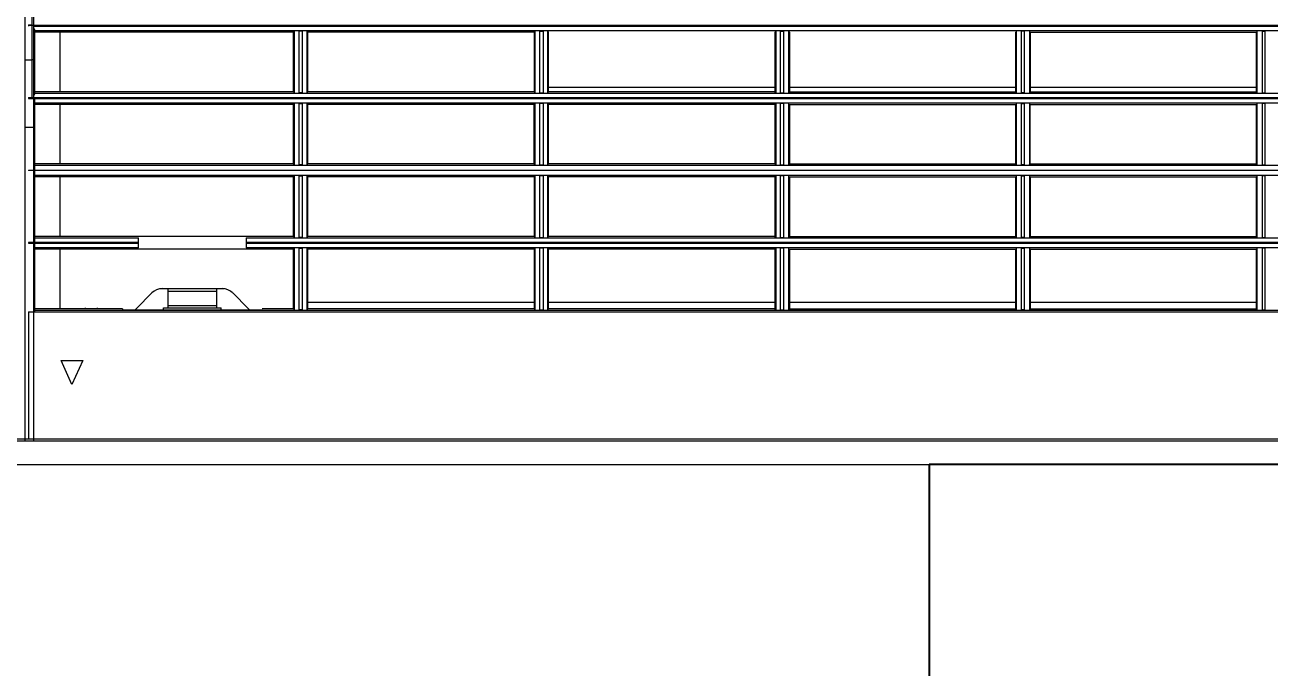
# Model space of a CAD drawing. Header units: centimetres. Extents: x 31 to 22766, y 238 to 3306.
# Drawn here: x 1878.25 to 1904.11, y 1087.8 to 1101.15 of the extents above; entities that cross this region are included whole.
import ezdxf
from ezdxf.xclip import XClip

# ---------------------------------------------------------------- set-up
doc = ezdxf.new("R2010")
doc.units = ezdxf.units.CM
doc.header["$XCLIPFRAME"] = 0
doc.linetypes.add('HIDDEN', pattern=[0.375, 0.25, -0.125])
doc.layers.add('00_BORDA_DUVAR', color=8, linetype='Continuous', lineweight=40)
doc.layers.add('00_BORDA_SIVA', color=5, linetype='Continuous', lineweight=25)

# ---------------------------------------------------------------- blocks, each defined once
blk = doc.blocks.new('DUVAR PLANI')
at = {"layer": '00_BORDA_DUVAR', "lineweight": 40, "extrusion": (1.81127e-16, 0, -1)}
blk.add_lwpolyline([(-36300.638, 5612.619), (-36175.638, 5612.619), (-36175.638, 5592.619), (-36240.638, 5592.619), (-36240.638, 5342.619), (-36065.638, 5342.619)], dxfattribs=at)
at = {"layer": '00_BORDA_SIVA', "color": 251, "linetype": 'HIDDEN', "ltscale": 50}
blk.add_lwpolyline([(36075.638, 5612.619), (36175.638, 5612.619)], dxfattribs=at)
blk = doc.blocks.new('fxaq 2.8 kw iç ünite')
at = {"color": 7, "linetype": 'Continuous', "true_color": 0xffffff}
for p, q in [((11534.17, 4110.661), (11465.73, 4110.661)), ((11466.67, 4110.176), (11543.17, 4110.176)), ((11543.17, 4110.133), (11466.67, 4110.133)), ((11531.02, 4091.261), (11531.02, 4110.176)), ((11531.12, 4107.49), (11531.12, 4110.133)), ((11531.195, 4091.157), (11531.195, 4110.176)), ((11529.995, 4108.501), (11530.22, 4109.001)), ((11530.22, 4109.001), (11530.445, 4108.501)), ((11530.445, 4108.501), (11529.995, 4108.501)), ((11531.12, 4107.49), (11468.52, 4107.49)), ((11530.995, 4106.066), (11530.995, 4107.49)), ((11530.995, 4107.46), (11468.645, 4107.46)), ((11505.504, 4107.449), (11505.436, 4107.449)), ((11505.436, 4107.449), (11505.436, 4106.174)), ((11505.504, 4106.174), (11505.504, 4107.449)), ((11505.604, 4107.444), (11505.62, 4107.428)), ((11505.604, 4107.444), (11505.604, 4106.179)), ((11505.62, 4107.428), (11505.62, 4106.195)), ((11510.32, 4107.428), (11505.62, 4107.428)), ((11505.62, 4107.302), (11510.32, 4107.302)), ((11510.336, 4107.444), (11510.32, 4107.428)), ((11510.32, 4106.195), (11510.32, 4107.428)), ((11510.32, 4107.428), (11510.32, 4107.428)), ((11510.336, 4106.179), (11510.336, 4107.444)), ((11510.436, 4107.449), (11510.436, 4106.174)), ((11510.436, 4107.449), (11510.504, 4107.449)), ((11510.504, 4106.174), (11510.504, 4107.449)), ((11510.604, 4107.444), (11510.604, 4106.179)), ((11510.604, 4107.444), (11510.62, 4107.428)), ((11510.621, 4107.428), (11510.62, 4107.428)), ((11510.62, 4107.428), (11510.62, 4106.195)), ((11510.62, 4107.302), (11515.32, 4107.302)), ((11515.32, 4107.428), (11510.621, 4107.428)), ((11515.32, 4107.428), (11515.336, 4107.444)), ((11515.32, 4106.195), (11515.32, 4107.428)), ((11515.336, 4106.179), (11515.336, 4107.444)), ((11515.504, 4107.449), (11515.436, 4107.449)), ((11515.436, 4107.449), (11515.436, 4106.174)), ((11515.504, 4107.449), (11515.504, 4106.174)), ((11515.604, 4106.179), (11515.604, 4107.444)), ((11515.62, 4107.428), (11515.604, 4107.444)), ((11515.62, 4107.428), (11520.32, 4107.428)), ((11515.62, 4106.195), (11515.62, 4107.428)), ((11515.62, 4107.302), (11520.32, 4107.302)), ((11520.336, 4107.444), (11520.32, 4107.428)), ((11520.32, 4107.428), (11520.32, 4106.195)), ((11520.32, 4107.428), (11520.32, 4107.428)), ((11520.336, 4107.444), (11520.336, 4106.179)), ((11520.504, 4107.449), (11520.436, 4107.449)), ((11520.436, 4106.174), (11520.436, 4107.449)), ((11520.504, 4107.449), (11520.504, 4106.174)), ((11520.604, 4106.179), (11520.604, 4107.444)), ((11520.604, 4107.444), (11520.62, 4107.428)), ((11520.621, 4107.428), (11520.62, 4107.428)), ((11520.62, 4106.195), (11520.62, 4107.428)), ((11520.62, 4107.302), (11525.32, 4107.302)), ((11520.621, 4107.428), (11525.32, 4107.428)), ((11525.336, 4107.444), (11525.32, 4107.428)), ((11525.32, 4107.428), (11525.32, 4106.195)), ((11525.336, 4107.444), (11525.336, 4106.179)), ((11525.436, 4107.449), (11525.504, 4107.449)), ((11525.436, 4106.174), (11525.436, 4107.449)), ((11525.504, 4107.449), (11525.504, 4106.174)), ((11525.604, 4106.179), (11525.604, 4107.444)), ((11525.604, 4107.444), (11525.62, 4107.428)), ((11525.62, 4107.428), (11525.62, 4106.195)), ((11525.62, 4107.428), (11526.27, 4107.428)), ((11529.17, 4107.449), (11526.27, 4107.449)), ((11526.558, 4107.423), (11526.882, 4107.099)), ((11527.12, 4107.449), (11527.12, 4107.411)), ((11528.32, 4107.411), (11527.12, 4107.411)), ((11527.22, 4107.014), (11527.22, 4107.411)), ((11528.22, 4107.361), (11527.22, 4107.361)), ((11528.22, 4107.411), (11528.22, 4107.014)), ((11528.32, 4107.449), (11528.32, 4107.411)), ((11528.558, 4107.099), (11528.882, 4107.423)), ((11529.17, 4107.428), (11529.17, 4107.449)), ((11529.17, 4107.428), (11530.995, 4107.428)), ((11529.695, 4107.411), (11529.695, 4107.428)), ((11529.945, 4107.411), (11529.945, 4107.428)), ((11530.47, 4106.195), (11530.47, 4107.428)), ((11527.056, 4107.014), (11527.22, 4107.014)), ((11528.346, 4107.011), (11527.095, 4107.011)), ((11527.22, 4107.074), (11528.22, 4107.074)), ((11528.22, 4107.014), (11528.385, 4107.014)), ((11505.62, 4106.195), (11505.604, 4106.179)), ((11510.32, 4106.195), (11505.62, 4106.195)), ((11510.32, 4106.195), (11510.32, 4106.195)), ((11510.32, 4106.195), (11510.336, 4106.179)), ((11510.62, 4106.195), (11510.604, 4106.179)), ((11510.621, 4106.195), (11510.62, 4106.195)), ((11515.32, 4106.195), (11510.621, 4106.195)), ((11515.336, 4106.179), (11515.32, 4106.195)), ((11515.604, 4106.179), (11515.62, 4106.195)), ((11515.62, 4106.195), (11520.32, 4106.195)), ((11520.32, 4106.195), (11520.336, 4106.179)), ((11520.32, 4106.195), (11520.32, 4106.195)), ((11520.62, 4106.195), (11520.604, 4106.179)), ((11520.621, 4106.195), (11520.62, 4106.195)), ((11520.621, 4106.195), (11525.32, 4106.195)), ((11525.32, 4106.195), (11525.336, 4106.179)), ((11525.62, 4106.195), (11525.604, 4106.179)), ((11525.62, 4106.195), (11530.995, 4106.195)), ((11503.986, 4106.056), (11526.604, 4106.056)), ((11526.604, 4105.956), (11503.986, 4105.956)), ((11503.987, 4106.166), (11526.603, 4106.166)), ((11526.603, 4106.066), (11503.987, 4106.066)), ((11505.436, 4106.174), (11505.504, 4106.174)), ((11505.436, 4105.949), (11505.436, 4104.669)), ((11505.504, 4105.949), (11505.436, 4105.949)), ((11505.504, 4104.669), (11505.504, 4105.949)), ((11505.604, 4105.944), (11505.604, 4104.674)), ((11505.604, 4105.944), (11505.62, 4105.928)), ((11510.336, 4105.944), (11510.32, 4105.928)), ((11510.336, 4104.674), (11510.336, 4105.944)), ((11510.504, 4106.174), (11510.436, 4106.174)), ((11510.436, 4105.949), (11510.504, 4105.949)), ((11510.436, 4105.949), (11510.436, 4104.669)), ((11510.504, 4104.669), (11510.504, 4105.949)), ((11510.604, 4105.944), (11510.62, 4105.928)), ((11510.604, 4105.944), (11510.604, 4104.674)), ((11515.32, 4105.928), (11515.336, 4105.944)), ((11515.336, 4104.674), (11515.336, 4105.944)), ((11515.436, 4106.174), (11515.504, 4106.174)), ((11515.504, 4105.949), (11515.436, 4105.949)), ((11515.436, 4105.949), (11515.436, 4104.669)), ((11515.504, 4105.949), (11515.504, 4104.669)), ((11515.604, 4104.674), (11515.604, 4105.944)), ((11515.62, 4105.928), (11515.604, 4105.944)), ((11520.336, 4105.944), (11520.32, 4105.928)), ((11520.336, 4105.944), (11520.336, 4104.674)), ((11520.436, 4106.174), (11520.504, 4106.174)), ((11520.436, 4104.669), (11520.436, 4105.949)), ((11520.504, 4105.949), (11520.436, 4105.949)), ((11520.504, 4105.949), (11520.504, 4104.669)), ((11520.604, 4104.674), (11520.604, 4105.944)), ((11520.604, 4105.944), (11520.62, 4105.928)), ((11525.336, 4105.944), (11525.32, 4105.928)), ((11525.336, 4105.944), (11525.336, 4104.674)), ((11525.504, 4106.174), (11525.436, 4106.174)), ((11525.436, 4104.669), (11525.436, 4105.949)), ((11525.436, 4105.949), (11525.504, 4105.949)), ((11525.504, 4105.949), (11525.504, 4104.669)), ((11525.604, 4105.944), (11525.62, 4105.928)), ((11525.604, 4104.674), (11525.604, 4105.944)), ((11526.603, 4106.066), (11526.603, 4106.166)), ((11526.604, 4106.056), (11526.603, 4106.066)), ((11526.604, 4105.956), (11526.604, 4106.056)), ((11528.837, 4106.066), (11528.836, 4106.056)), ((11528.836, 4106.056), (11531.12, 4106.056)), ((11528.836, 4106.056), (11528.836, 4105.956)), ((11530.995, 4105.956), (11528.836, 4105.956)), ((11528.837, 4106.166), (11530.995, 4106.166)), ((11528.837, 4106.166), (11528.837, 4106.066)), ((11531.12, 4106.066), (11528.837, 4106.066)), ((11530.995, 4104.561), (11530.995, 4106.056)), ((11531.12, 4106.056), (11531.12, 4106.066)), ((11510.32, 4105.928), (11505.62, 4105.928)), ((11505.62, 4105.928), (11505.62, 4104.69)), ((11510.32, 4104.69), (11510.32, 4105.928)), ((11510.32, 4105.928), (11510.32, 4105.928)), ((11510.62, 4105.928), (11510.62, 4104.69)), ((11510.621, 4105.928), (11510.62, 4105.928)), ((11515.32, 4105.928), (11510.621, 4105.928)), ((11515.32, 4104.69), (11515.32, 4105.928)), ((11515.62, 4104.69), (11515.62, 4105.928)), ((11515.62, 4105.928), (11520.32, 4105.928)), ((11520.32, 4105.928), (11520.32, 4105.928)), ((11520.32, 4105.928), (11520.32, 4104.69)), ((11520.621, 4105.928), (11520.62, 4105.928)), ((11520.62, 4104.69), (11520.62, 4105.928)), ((11520.621, 4105.928), (11525.32, 4105.928)), ((11525.32, 4105.928), (11525.32, 4104.69)), ((11525.62, 4105.928), (11525.62, 4104.69)), ((11525.62, 4105.928), (11530.995, 4105.928)), ((11530.47, 4104.69), (11530.47, 4105.928)), ((11468.645, 4104.661), (11530.995, 4104.661)), ((11505.436, 4104.669), (11505.504, 4104.669)), ((11505.62, 4104.69), (11505.604, 4104.674)), ((11510.32, 4104.69), (11505.62, 4104.69)), ((11510.32, 4104.69), (11510.32, 4104.69)), ((11510.32, 4104.69), (11510.336, 4104.674)), ((11510.504, 4104.669), (11510.436, 4104.669)), ((11510.62, 4104.69), (11510.604, 4104.674)), ((11510.621, 4104.69), (11510.62, 4104.69)), ((11515.32, 4104.69), (11510.621, 4104.69)), ((11515.336, 4104.674), (11515.32, 4104.69)), ((11515.436, 4104.669), (11515.504, 4104.669)), ((11515.604, 4104.674), (11515.62, 4104.69)), ((11515.62, 4104.69), (11520.32, 4104.69)), ((11520.32, 4104.69), (11520.32, 4104.69)), ((11520.32, 4104.69), (11520.336, 4104.674)), ((11520.436, 4104.669), (11520.504, 4104.669)), ((11520.62, 4104.69), (11520.604, 4104.674)), ((11520.621, 4104.69), (11520.62, 4104.69)), ((11520.621, 4104.69), (11525.32, 4104.69)), ((11525.32, 4104.69), (11525.336, 4104.674)), ((11525.504, 4104.669), (11525.436, 4104.669)), ((11525.62, 4104.69), (11525.604, 4104.674)), ((11525.62, 4104.69), (11530.995, 4104.69)), ((11468.52, 4104.561), (11531.12, 4104.561)), ((11531.12, 4104.551), (11468.52, 4104.551)), ((11530.995, 4104.451), (11468.645, 4104.451)), ((11505.436, 4104.443), (11505.436, 4103.17)), ((11505.504, 4104.443), (11505.436, 4104.443)), ((11505.504, 4103.17), (11505.504, 4104.443)), ((11505.604, 4104.438), (11505.604, 4103.175)), ((11505.604, 4104.438), (11505.62, 4104.422)), ((11505.62, 4104.422), (11505.62, 4103.191)), ((11510.32, 4104.422), (11505.62, 4104.422)), ((11510.336, 4104.438), (11510.32, 4104.422)), ((11510.32, 4104.422), (11510.32, 4103.191)), ((11510.32, 4104.422), (11510.32, 4104.422)), ((11510.336, 4103.175), (11510.336, 4104.438)), ((11510.436, 4104.443), (11510.504, 4104.443)), ((11510.436, 4104.443), (11510.436, 4103.17)), ((11510.504, 4103.17), (11510.504, 4104.443)), ((11510.604, 4104.438), (11510.604, 4103.175)), ((11510.604, 4104.438), (11510.62, 4104.422)), ((11510.62, 4104.422), (11510.62, 4103.191)), ((11510.621, 4104.422), (11510.62, 4104.422)), ((11515.32, 4104.422), (11510.621, 4104.422)), ((11515.32, 4104.422), (11515.336, 4104.438)), ((11515.32, 4103.191), (11515.32, 4104.422)), ((11515.336, 4103.175), (11515.336, 4104.438)), ((11515.436, 4104.443), (11515.436, 4103.17)), ((11515.504, 4104.443), (11515.436, 4104.443)), ((11515.504, 4104.443), (11515.504, 4103.17)), ((11515.604, 4103.175), (11515.604, 4104.438)), ((11515.62, 4104.422), (11515.604, 4104.438)), ((11515.62, 4103.191), (11515.62, 4104.422)), ((11515.62, 4104.422), (11520.32, 4104.422)), ((11520.336, 4104.438), (11520.32, 4104.422)), ((11520.32, 4104.422), (11520.32, 4103.191)), ((11520.32, 4104.422), (11520.32, 4104.422)), ((11520.336, 4104.438), (11520.336, 4103.175)), ((11520.436, 4103.17), (11520.436, 4104.443)), ((11520.504, 4104.443), (11520.436, 4104.443)), ((11520.504, 4104.443), (11520.504, 4103.17)), ((11520.604, 4104.438), (11520.62, 4104.422)), ((11520.604, 4103.175), (11520.604, 4104.438)), ((11520.62, 4104.422), (11520.62, 4103.191)), ((11520.621, 4104.422), (11520.62, 4104.422)), ((11520.621, 4104.422), (11525.32, 4104.422)), ((11525.336, 4104.438), (11525.32, 4104.422)), ((11525.32, 4104.422), (11525.32, 4103.191)), ((11525.336, 4104.438), (11525.336, 4103.175)), ((11525.436, 4104.443), (11525.504, 4104.443)), ((11525.436, 4103.17), (11525.436, 4104.443)), ((11525.504, 4104.443), (11525.504, 4103.17)), ((11525.604, 4104.438), (11525.62, 4104.422)), ((11525.604, 4103.175), (11525.604, 4104.438)), ((11525.62, 4104.422), (11525.62, 4103.191)), ((11525.62, 4104.422), (11530.995, 4104.422)), ((11530.47, 4103.191), (11530.47, 4104.422)), ((11530.995, 4103.061), (11530.995, 4104.551)), ((11531.12, 4104.551), (11531.12, 4104.561)), ((11531.195, 4103.661), (11530.995, 4103.661)), ((11468.645, 4103.161), (11530.995, 4103.161)), ((11505.436, 4103.17), (11505.504, 4103.17)), ((11505.62, 4103.191), (11505.604, 4103.175)), ((11510.32, 4103.191), (11505.62, 4103.191)), ((11510.32, 4103.191), (11510.336, 4103.175)), ((11510.32, 4103.191), (11510.32, 4103.191)), ((11510.504, 4103.17), (11510.436, 4103.17)), ((11510.62, 4103.191), (11510.604, 4103.175)), ((11510.621, 4103.191), (11510.62, 4103.191)), ((11515.32, 4103.191), (11510.621, 4103.191)), ((11515.336, 4103.175), (11515.32, 4103.191)), ((11515.436, 4103.17), (11515.504, 4103.17)), ((11515.604, 4103.175), (11515.62, 4103.191)), ((11515.62, 4103.191), (11520.32, 4103.191)), ((11520.32, 4103.191), (11520.32, 4103.191)), ((11520.32, 4103.191), (11520.336, 4103.175)), ((11520.436, 4103.17), (11520.504, 4103.17)), ((11520.62, 4103.191), (11520.604, 4103.175)), ((11520.621, 4103.191), (11520.62, 4103.191)), ((11520.621, 4103.191), (11525.32, 4103.191)), ((11525.32, 4103.191), (11525.336, 4103.175)), ((11525.504, 4103.17), (11525.436, 4103.17)), ((11525.62, 4103.191), (11525.604, 4103.175)), ((11525.62, 4103.191), (11530.995, 4103.191)), ((11531.12, 4103.061), (11468.52, 4103.061)), ((11468.52, 4103.051), (11531.12, 4103.051)), ((11530.995, 4102.951), (11468.645, 4102.951)), ((11505.504, 4102.943), (11505.436, 4102.943)), ((11505.436, 4102.943), (11505.436, 4101.668)), ((11505.504, 4101.668), (11505.504, 4102.943)), ((11505.604, 4102.938), (11505.62, 4102.922)), ((11505.604, 4102.938), (11505.604, 4101.673)), ((11510.32, 4102.922), (11505.62, 4102.922)), ((11505.62, 4102.922), (11505.62, 4101.689)), ((11505.62, 4102.835), (11510.32, 4102.835)), ((11510.336, 4102.938), (11510.32, 4102.922)), ((11510.32, 4102.922), (11510.32, 4102.922)), ((11510.32, 4101.689), (11510.32, 4102.922)), ((11510.336, 4101.673), (11510.336, 4102.938)), ((11510.436, 4102.943), (11510.436, 4101.668)), ((11510.436, 4102.943), (11510.504, 4102.943)), ((11510.504, 4101.668), (11510.504, 4102.943)), ((11510.604, 4102.938), (11510.62, 4102.922)), ((11510.604, 4102.938), (11510.604, 4101.673)), ((11510.621, 4102.922), (11510.62, 4102.922)), ((11510.62, 4102.922), (11510.62, 4101.689)), ((11510.62, 4102.835), (11515.32, 4102.835)), ((11515.32, 4102.922), (11510.621, 4102.922)), ((11515.32, 4102.922), (11515.336, 4102.938)), ((11515.32, 4101.689), (11515.32, 4102.922)), ((11515.336, 4101.673), (11515.336, 4102.938)), ((11515.436, 4102.943), (11515.436, 4101.668)), ((11515.504, 4102.943), (11515.436, 4102.943)), ((11515.504, 4102.943), (11515.504, 4101.668)), ((11515.604, 4101.673), (11515.604, 4102.938)), ((11515.62, 4102.922), (11515.604, 4102.938)), ((11515.62, 4102.922), (11520.32, 4102.922)), ((11515.62, 4101.689), (11515.62, 4102.922)), ((11515.62, 4102.835), (11520.32, 4102.835)), ((11520.336, 4102.938), (11520.32, 4102.922)), ((11520.32, 4102.922), (11520.32, 4101.689)), ((11520.32, 4102.922), (11520.32, 4102.922)), ((11520.336, 4102.938), (11520.336, 4101.673)), ((11520.504, 4102.943), (11520.436, 4102.943)), ((11520.436, 4101.668), (11520.436, 4102.943)), ((11520.504, 4102.943), (11520.504, 4101.668)), ((11520.604, 4102.938), (11520.62, 4102.922)), ((11520.604, 4101.673), (11520.604, 4102.938)), ((11520.62, 4101.689), (11520.62, 4102.922)), ((11520.621, 4102.922), (11520.62, 4102.922)), ((11520.621, 4102.922), (11525.32, 4102.922)), ((11525.336, 4102.938), (11525.32, 4102.922)), ((11525.32, 4102.922), (11525.32, 4101.689)), ((11525.336, 4102.938), (11525.336, 4101.673)), ((11525.436, 4102.943), (11525.504, 4102.943)), ((11525.436, 4101.668), (11525.436, 4102.943)), ((11525.504, 4102.943), (11525.504, 4101.668)), ((11525.604, 4101.673), (11525.604, 4102.938)), ((11525.604, 4102.938), (11525.62, 4102.922)), ((11525.62, 4102.922), (11530.995, 4102.922)), ((11525.62, 4102.922), (11525.62, 4101.689)), ((11530.47, 4101.689), (11530.47, 4102.922)), ((11530.995, 4103.061), (11531.12, 4103.061)), ((11530.995, 4102.964), (11530.996, 4102.969)), ((11530.995, 4101.646), (11530.995, 4102.964)), ((11530.996, 4102.969), (11530.999, 4102.975)), ((11530.999, 4102.975), (11531.002, 4102.982)), ((11531.002, 4102.982), (11531.006, 4102.989)), ((11531.006, 4102.989), (11531.01, 4102.996)), ((11531.01, 4102.996), (11531.015, 4103.004)), ((11531.015, 4103.004), (11531.02, 4103.013)), ((11531.045, 4103.043), (11531.045, 4101.561)), ((11531.12, 4103.043), (11531.12, 4103.061)), ((11531.02, 4102.264), (11531.045, 4102.264)), ((11531.195, 4102.264), (11531.045, 4102.264)), ((11468.52, 4101.551), (11531.12, 4101.551)), ((11531.02, 4101.561), (11468.62, 4101.561)), ((11468.645, 4101.661), (11530.995, 4101.661)), ((11505.504, 4101.668), (11505.436, 4101.668)), ((11505.604, 4101.673), (11505.62, 4101.689)), ((11510.32, 4101.689), (11505.62, 4101.689)), ((11510.32, 4101.689), (11510.32, 4101.689)), ((11510.336, 4101.673), (11510.32, 4101.689)), ((11510.436, 4101.668), (11510.504, 4101.668)), ((11510.604, 4101.673), (11510.62, 4101.689)), ((11510.621, 4101.689), (11510.62, 4101.689)), ((11515.32, 4101.689), (11515.336, 4101.673)), ((11515.504, 4101.668), (11515.436, 4101.668)), ((11515.62, 4101.689), (11515.604, 4101.673)), ((11520.32, 4101.689), (11520.32, 4101.689)), ((11520.336, 4101.673), (11520.32, 4101.689)), ((11520.504, 4101.668), (11520.436, 4101.668)), ((11520.604, 4101.673), (11520.62, 4101.689)), ((11520.621, 4101.689), (11520.62, 4101.689)), ((11520.621, 4101.689), (11525.32, 4101.689)), ((11525.336, 4101.673), (11525.32, 4101.689)), ((11525.436, 4101.668), (11525.504, 4101.668)), ((11525.604, 4101.673), (11525.62, 4101.689)), ((11525.62, 4101.689), (11530.995, 4101.689)), ((11530.996, 4101.641), (11530.995, 4101.646)), ((11530.997, 4101.637), (11530.996, 4101.641)), ((11530.999, 4101.633), (11530.997, 4101.637)), ((11531.001, 4101.628), (11530.999, 4101.633)), ((11531.004, 4101.623), (11531.001, 4101.628)), ((11531.007, 4101.618), (11531.004, 4101.623)), ((11531.01, 4101.613), (11531.007, 4101.618)), ((11531.013, 4101.607), (11531.01, 4101.613)), ((11531.016, 4101.6), (11531.013, 4101.607)), ((11531.019, 4101.593), (11531.016, 4101.6)), ((11531.12, 4101.536), (11531.12, 4101.561)), ((11531.12, 4101.536), (11531.045, 4101.536)), ((11531.045, 4101.536), (11531.045, 4100.061))]:
    blk.add_line(p, q, dxfattribs=at)
for centre, start, end in [((11526.77, 4107.636), 218.3911, 225), ((11528.67, 4107.636), 315, 321.6089), ((11527.095, 4107.311), 225, 270), ((11528.346, 4107.311), 270, 315)]:
    blk.add_arc(centre, 0.3, start, end, dxfattribs=at)
blk = doc.blocks.new('G$CCD2FF134')
at = {"rotation": 180}
blk.add_blockref('fxaq 2.8 kw iç ünite', (9702.42, 2930.661), dxfattribs=at)

msp = doc.modelspace()

# ---------------------------------------------------------------- block references
ref = msp.add_blockref('G$CCD2FF134', (3707.025, 2272.025))
XClip(ref).set_block_clipping_path([(-3470.0000000001, -1889.9999999982), (349.9999999999, 300.0000000019)])
msp.add_blockref('DUVAR PLANI', (-34278.613, -4520.594))

doc.saveas('drawing.dxf')
